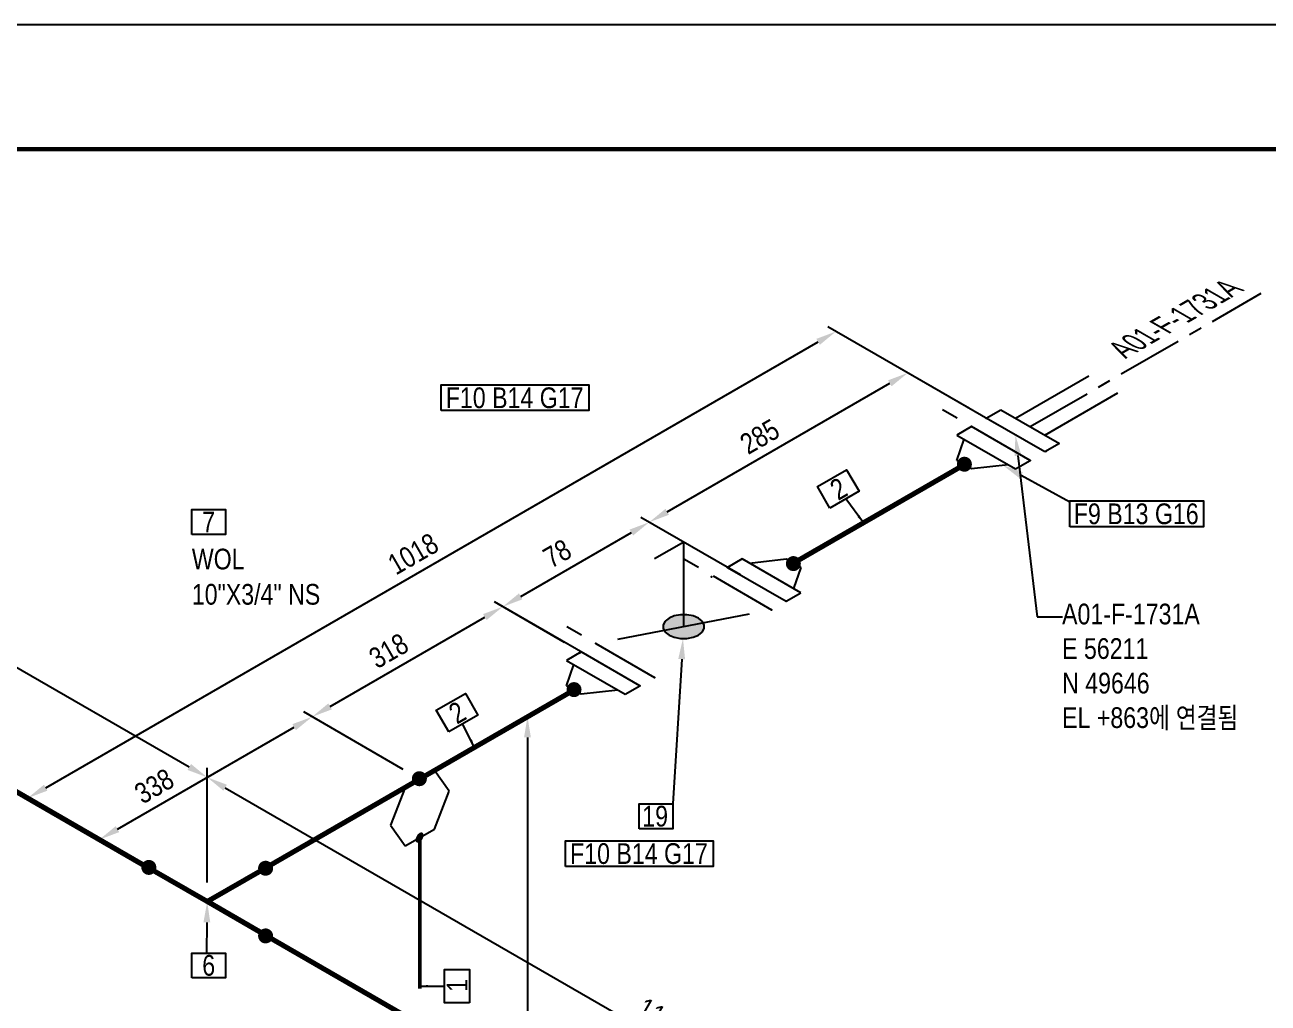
# Model space of a CAD drawing. Header units: millimetres. Extents: x 0 to 594, y 0 to 420.
# Drawn here: x 245.9 to 395.9, y 302 to 420 of the extents above; entities that cross this region are included whole.
import ezdxf
from ezdxf import colors
from ezdxf.entities.mleader import LeaderData, LeaderLine
from ezdxf.enums import TextEntityAlignment as Align
from ezdxf.math import Vec2, Vec3

# ---------------------------------------------------------------- set-up
doc = ezdxf.new("R2010")
doc.units = ezdxf.units.MM
doc.header["$LTSCALE"] = 0.25
doc.linetypes.add('CENTER', pattern=[50.8, 31.75, -6.35, 6.35, -6.35])
doc.linetypes.add('DASHED2', pattern=[9.525, 6.35, -3.175])
for name, color, linetype in [('기기', 6, 'Continuous'), ('기호', 4, 'Continuous'), ('밸브', 4, 'Continuous'), ('연속', 7, 'DASHED2'), ('열 추적 선', 7, 'CENTER'), ('용접', 1, 'Continuous'), ('주석', 7, 'Continuous'), ('치수', 1, 'Continuous')]:
    doc.layers.add(name, color=color, linetype=linetype)
doc.layers.add('파이프', color=3, linetype='Continuous', lineweight=70)
doc.layers.add('파이프 작은 보어', color=30, linetype='Continuous', lineweight=50)
doc.styles.add('AdskIsoAnnotation', font='arial.ttf', dxfattribs={"width": 0.8, "height": 1})
doc.styles.add('AdskIsoMetric', font='arial.ttf', dxfattribs={"width": 0.8, "height": 2.5})
doc.styles.add('AdskIsoMetric-30', font='arial.ttf', dxfattribs={"width": 0.8, "height": 2.5})
doc.styles.get("Standard").update_dxf_attribs({"font": 'arial.ttf'})
doc.dimstyles.new('AdskIsoMetric', dxfattribs={"dimtxt": 2.5, "dimasz": 2.5, "dimexe": 1, "dimexo": 2, "dimgap": 0.8, "dimtad": 1, "dimdec": 0, "dimrnd": 1, "dimzin": 0, "dimdsep": 46, "dimtxsty": 'AdskIsoMetric', "dimcen": 0, "dimclrt": 7, "dimadec": 0, "dimazin": 0, "dimtfac": 1, "dimtdec": 0, "dimtmove": 1, "dimatfit": 3, "dimfxl": 0, "dimfrac": 2, "dimtolj": 1, "dimtzin": 0, "dimarcsym": 0})

# ---------------------------------------------------------------- blocks, each defined once
blk = doc.blocks.new('끝 장비-2-IsoRight')
at = {"color": 0, "linetype": 'ByBlock', "lineweight": -2, "extrusion": (-0.707107, -0.408248, 0.57735)}
for p, q in [((-0.0884, 0.1531), (-0.5303, 0.4082)), ((-0.0884, -0.1531), (-0.0884, 0.2552)), ((-0.0884, 0.2552), (0, 0.2041)), ((-0.0884, -0.051), (-0.5303, 0.2041)), ((0, 0.2041), (0, -0.2041)), ((0, -0.2041), (-0.0884, -0.1531))]:
    blk.add_line(p, q, dxfattribs=at)
blk = doc.blocks.new('플랜지WN-2-IsoRight')
at = {"color": 0, "linetype": 'ByBlock', "lineweight": -2, "extrusion": (-0.707107, -0.408248, 0.57735)}
for p, q in [((0.1105, 0.1403), (0.0221, 0.1914)), ((0.0221, 0.1914), (0.0221, -0.2169)), ((-0.1105, 0.1148), (0.0221, 0.1403)), ((-0.1105, 0.0128), (-0.1105, 0.1148)), ((0.1105, -0.2679), (0.1105, 0.1403)), ((0.0221, -0.1659), (-0.1105, 0.0128)), ((0.0221, -0.2169), (0.1105, -0.2679))]:
    blk.add_line(p, q, dxfattribs=at)
blk = doc.blocks.new('개스킷-2-IsoRight')
at = {"color": 0, "linetype": 'ByBlock', "lineweight": -2, "extrusion": (-1, 0, 0)}
for p in [(-0.0529, 0.2347), (0.0442, 0.1786), (-0.0442, -0.1786), (0.0442, -0.2296)]:
    blk.add_point(p, dxfattribs=at)
blk = doc.blocks.new('버터플라이 밸브-2-IsoRight')
blk.add_hatch(color=256).paths.add_polyline_path([(-0.0884, 0.051), (-0.0883, 0.0503), (-0.0882, 0.0496), (-0.0881, 0.0489), (-0.088, 0.0483), (-0.0879, 0.0476), (-0.0879, 0.0469), (-0.0878, 0.0462), (-0.0877, 0.0455), (-0.0876, 0.0448), (-0.0875, 0.0441), (-0.0874, 0.0434), (-0.0873, 0.0427), (-0.0872, 0.042), (-0.0872, 0.0413), (-0.0871, 0.0406), (-0.087, 0.0399), (-0.0869, 0.0392), (-0.0868, 0.0385), (-0.0867, 0.0378), (-0.0866, 0.0371), (-0.0865, 0.0364), (-0.0864, 0.0357), (-0.0864, 0.0351), (-0.0863, 0.0344), (-0.0862, 0.0337), (-0.0861, 0.033), (-0.086, 0.0323), (-0.0859, 0.0316), (-0.0858, 0.0309), (-0.0857, 0.0302), (-0.0857, 0.0295), (-0.0856, 0.0288), (-0.0855, 0.0281), (-0.0854, 0.0274), (-0.0853, 0.0267), (-0.0852, 0.026), (-0.0851, 0.0253), (-0.085, 0.0246), (-0.0849, 0.0239), (-0.0849, 0.0232), (-0.0848, 0.0226), (-0.0847, 0.0219), (-0.0846, 0.0212), (-0.0845, 0.0205), (-0.0844, 0.0198), (-0.0843, 0.0191), (-0.0842, 0.0184), (-0.0842, 0.0177), (-0.0841, 0.017), (-0.0841, 0.017), (-0.0838, 0.0163), (-0.0835, 0.0155), (-0.0833, 0.0148), (-0.083, 0.0141), (-0.0828, 0.0134), (-0.0825, 0.0126), (-0.0823, 0.0119), (-0.082, 0.0112), (-0.0818, 0.0104), (-0.0815, 0.0097), (-0.0812, 0.009), (-0.081, 0.0083), (-0.0807, 0.0075), (-0.0805, 0.0068), (-0.0802, 0.0061), (-0.08, 0.0053), (-0.0797, 0.0046), (-0.0795, 0.0039), (-0.0792, 0.0032), (-0.0789, 0.0024), (-0.0787, 0.0017), (-0.0784, 0.001), (-0.0782, 0.0002), (-0.0779, -0.0005), (-0.0777, -0.0012), (-0.0774, -0.0019), (-0.0771, -0.0027), (-0.0769, -0.0034), (-0.0766, -0.0041), (-0.0764, -0.0049), (-0.0761, -0.0056), (-0.0759, -0.0063), (-0.0756, -0.007), (-0.0754, -0.0078), (-0.0751, -0.0085), (-0.0748, -0.0092), (-0.0746, -0.01), (-0.0743, -0.0107), (-0.0741, -0.0114), (-0.0738, -0.0121), (-0.0736, -0.0129), (-0.0733, -0.0136), (-0.073, -0.0143), (-0.0728, -0.0151), (-0.0725, -0.0158), (-0.0723, -0.0165), (-0.072, -0.0172), (-0.0718, -0.018), (-0.0715, -0.0187), (-0.0715, -0.0187), (-0.0711, -0.0194), (-0.0707, -0.0201), (-0.0703, -0.0208), (-0.0699, -0.0215), (-0.0695, -0.0222), (-0.0691, -0.0229), (-0.0687, -0.0235), (-0.0683, -0.0242), (-0.0679, -0.0249), (-0.0675, -0.0256), (-0.0671, -0.0263), (-0.0667, -0.027), (-0.0663, -0.0277), (-0.0659, -0.0284), (-0.0655, -0.0291), (-0.0651, -0.0298), (-0.0647, -0.0305), (-0.0643, -0.0311), (-0.0639, -0.0318), (-0.0635, -0.0325), (-0.0631, -0.0332), (-0.0627, -0.0339), (-0.0623, -0.0346), (-0.0619, -0.0353), (-0.0615, -0.036), (-0.0611, -0.0367), (-0.0607, -0.0374), (-0.0603, -0.0381), (-0.0599, -0.0388), (-0.0595, -0.0394), (-0.0591, -0.0401), (-0.0587, -0.0408), (-0.0583, -0.0415), (-0.0579, -0.0422), (-0.0575, -0.0429), (-0.0571, -0.0436), (-0.0567, -0.0443), (-0.0563, -0.045), (-0.0559, -0.0457), (-0.0555, -0.0464), (-0.0551, -0.047), (-0.0547, -0.0477), (-0.0543, -0.0484), (-0.0539, -0.0491), (-0.0535, -0.0498), (-0.0532, -0.0505), (-0.0528, -0.0512), (-0.0524, -0.0519), (-0.052, -0.0526), (-0.052, -0.0526), (-0.0515, -0.0532), (-0.0509, -0.0537), (-0.0504, -0.0543), (-0.0499, -0.0549), (-0.0494, -0.0555), (-0.0489, -0.0561), (-0.0484, -0.0567), (-0.0479, -0.0573), (-0.0474, -0.0579), (-0.0469, -0.0584), (-0.0464, -0.059), (-0.0459, -0.0596), (-0.0454, -0.0602), (-0.0449, -0.0608), (-0.0444, -0.0614), (-0.0439, -0.062), (-0.0434, -0.0625), (-0.0429, -0.0631), (-0.0424, -0.0637), (-0.0419, -0.0643), (-0.0414, -0.0649), (-0.0409, -0.0655), (-0.0404, -0.0661), (-0.0399, -0.0666), (-0.0394, -0.0672), (-0.0389, -0.0678), (-0.0384, -0.0684), (-0.0379, -0.069), (-0.0374, -0.0696), (-0.0369, -0.0702), (-0.0364, -0.0707), (-0.0359, -0.0713), (-0.0354, -0.0719), (-0.0349, -0.0725), (-0.0344, -0.0731), (-0.0339, -0.0737), (-0.0333, -0.0743), (-0.0328, -0.0748), (-0.0323, -0.0754), (-0.0318, -0.076), (-0.0313, -0.0766), (-0.0308, -0.0772), (-0.0303, -0.0778), (-0.0298, -0.0784), (-0.0293, -0.079), (-0.0288, -0.0795), (-0.0283, -0.0801), (-0.0278, -0.0807), (-0.0273, -0.0813), (-0.0273, -0.0813), (-0.0268, -0.0817), (-0.0262, -0.0821), (-0.0256, -0.0826), (-0.0251, -0.083), (-0.0245, -0.0834), (-0.024, -0.0838), (-0.0234, -0.0843), (-0.0229, -0.0847), (-0.0223, -0.0851), (-0.0217, -0.0855), (-0.0212, -0.086), (-0.0206, -0.0864), (-0.0201, -0.0868), (-0.0195, -0.0872), (-0.019, -0.0877), (-0.0184, -0.0881), (-0.0178, -0.0885), (-0.0173, -0.0889), (-0.0167, -0.0893), (-0.0162, -0.0898), (-0.0156, -0.0902), (-0.0151, -0.0906), (-0.0145, -0.091), (-0.0139, -0.0915), (-0.0134, -0.0919), (-0.0128, -0.0923), (-0.0123, -0.0927), (-0.0117, -0.0932), (-0.0111, -0.0936), (-0.0106, -0.094), (-0.01, -0.0944), (-0.0095, -0.0949), (-0.0089, -0.0953), (-0.0084, -0.0957), (-0.0078, -0.0961), (-0.0072, -0.0966), (-0.0067, -0.097), (-0.0061, -0.0974), (-0.0056, -0.0978), (-0.005, -0.0982), (-0.0045, -0.0987), (-0.0039, -0.0991), (-0.0033, -0.0995), (-0.0028, -0.0999), (-0.0022, -0.1004), (-0.0017, -0.1008), (-0.0011, -0.1012), (-0.0006, -0.1016), (0, -0.1021), (0, -0.1021), (0.0006, -0.1023), (0.0011, -0.1025), (0.0017, -0.1027), (0.0022, -0.1029), (0.0028, -0.1032), (0.0033, -0.1034), (0.0039, -0.1036), (0.0045, -0.1038), (0.005, -0.104), (0.0056, -0.1043), (0.0061, -0.1045), (0.0067, -0.1047), (0.0072, -0.1049), (0.0078, -0.1051), (0.0084, -0.1054), (0.0089, -0.1056), (0.0095, -0.1058), (0.01, -0.106), (0.0106, -0.1062), (0.0111, -0.1065), (0.0117, -0.1067), (0.0123, -0.1069), (0.0128, -0.1071), (0.0134, -0.1073), (0.0139, -0.1076), (0.0145, -0.1078), (0.0151, -0.108), (0.0156, -0.1082), (0.0162, -0.1084), (0.0167, -0.1087), (0.0173, -0.1089), (0.0178, -0.1091), (0.0184, -0.1093), (0.019, -0.1095), (0.0195, -0.1098), (0.0201, -0.11), (0.0206, -0.1102), (0.0212, -0.1104), (0.0217, -0.1106), (0.0223, -0.1109), (0.0229, -0.1111), (0.0234, -0.1113), (0.024, -0.1115), (0.0245, -0.1117), (0.0251, -0.112), (0.0256, -0.1122), (0.0262, -0.1124), (0.0268, -0.1126), (0.0273, -0.1128), (0.0273, -0.1128), (0.0278, -0.1128), (0.0283, -0.1128), (0.0288, -0.1128), (0.0293, -0.1128), (0.0298, -0.1128), (0.0303, -0.1128), (0.0308, -0.1128), (0.0313, -0.1128), (0.0318, -0.1128), (0.0323, -0.1128), (0.0328, -0.1128), (0.0333, -0.1128), (0.0339, -0.1128), (0.0344, -0.1128), (0.0349, -0.1128), (0.0354, -0.1127), (0.0359, -0.1127), (0.0364, -0.1127), (0.0369, -0.1127), (0.0374, -0.1127), (0.0379, -0.1127), (0.0384, -0.1127), (0.0389, -0.1127), (0.0394, -0.1127), (0.0399, -0.1127), (0.0404, -0.1127), (0.0409, -0.1127), (0.0414, -0.1127), (0.0419, -0.1127), (0.0424, -0.1127), (0.0429, -0.1127), (0.0434, -0.1127), (0.0439, -0.1127), (0.0444, -0.1126), (0.0449, -0.1126), (0.0454, -0.1126), (0.0459, -0.1126), (0.0464, -0.1126), (0.0469, -0.1126), (0.0474, -0.1126), (0.0479, -0.1126), (0.0484, -0.1126), (0.0489, -0.1126), (0.0494, -0.1126), (0.0499, -0.1126), (0.0504, -0.1126), (0.0509, -0.1126), (0.0515, -0.1126), (0.052, -0.1126), (0.052, -0.1126), (0.0524, -0.1123), (0.0528, -0.1121), (0.0532, -0.1119), (0.0535, -0.1116), (0.0539, -0.1114), (0.0543, -0.1112), (0.0547, -0.111), (0.0551, -0.1107), (0.0555, -0.1105), (0.0559, -0.1103), (0.0563, -0.11), (0.0567, -0.1098), (0.0571, -0.1096), (0.0575, -0.1093), (0.0579, -0.1091), (0.0583, -0.1089), (0.0587, -0.1086), (0.0591, -0.1084), (0.0595, -0.1082), (0.0599, -0.108), (0.0603, -0.1077), (0.0607, -0.1075), (0.0611, -0.1073), (0.0615, -0.107), (0.0619, -0.1068), (0.0623, -0.1066), (0.0627, -0.1063), (0.0631, -0.1061), (0.0635, -0.1059), (0.0639, -0.1057), (0.0643, -0.1054), (0.0647, -0.1052), (0.0651, -0.105), (0.0655, -0.1047), (0.0659, -0.1045), (0.0663, -0.1043), (0.0667, -0.104), (0.0671, -0.1038), (0.0675, -0.1036), (0.0679, -0.1033), (0.0683, -0.1031), (0.0687, -0.1029), (0.0691, -0.1027), (0.0695, -0.1024), (0.0699, -0.1022), (0.0703, -0.102), (0.0707, -0.1017), (0.0711, -0.1015), (0.0715, -0.1013), (0.0715, -0.1013), (0.0718, -0.1008), (0.072, -0.1004), (0.0723, -0.1), (0.0725, -0.0995), (0.0728, -0.0991), (0.073, -0.0987), (0.0733, -0.0982), (0.0736, -0.0978), (0.0738, -0.0974), (0.0741, -0.0969), (0.0743, -0.0965), (0.0746, -0.0961), (0.0748, -0.0957), (0.0751, -0.0952), (0.0754, -0.0948), (0.0756, -0.0944), (0.0759, -0.0939), (0.0761, -0.0935), (0.0764, -0.0931), (0.0766, -0.0926), (0.0769, -0.0922), (0.0771, -0.0918), (0.0774, -0.0913), (0.0777, -0.0909), (0.0779, -0.0905), (0.0782, -0.09), (0.0784, -0.0896), (0.0787, -0.0892), (0.0789, -0.0887), (0.0792, -0.0883), (0.0795, -0.0879), (0.0797, -0.0874), (0.08, -0.087), (0.0802, -0.0866), (0.0805, -0.0861), (0.0807, -0.0857), (0.081, -0.0853), (0.0812, -0.0848), (0.0815, -0.0844), (0.0818, -0.084), (0.082, -0.0835), (0.0823, -0.0831), (0.0825, -0.0827), (0.0828, -0.0822), (0.083, -0.0818), (0.0833, -0.0814), (0.0835, -0.0809), (0.0838, -0.0805), (0.0841, -0.0801), (0.0841, -0.0801), (0.0842, -0.0795), (0.0842, -0.0789), (0.0843, -0.0783), (0.0844, -0.0777), (0.0845, -0.0771), (0.0846, -0.0765), (0.0847, -0.0759), (0.0848, -0.0753), (0.0849, -0.0747), (0.0849, -0.0741), (0.085, -0.0736), (0.0851, -0.073), (0.0852, -0.0724), (0.0853, -0.0718), (0.0854, -0.0712), (0.0855, -0.0706), (0.0856, -0.07), (0.0857, -0.0694), (0.0857, -0.0688), (0.0858, -0.0682), (0.0859, -0.0676), (0.086, -0.067), (0.0861, -0.0664), (0.0862, -0.0658), (0.0863, -0.0653), (0.0864, -0.0647), (0.0864, -0.0641), (0.0865, -0.0635), (0.0866, -0.0629), (0.0867, -0.0623), (0.0868, -0.0617), (0.0869, -0.0611), (0.087, -0.0605), (0.0871, -0.0599), (0.0872, -0.0593), (0.0872, -0.0587), (0.0873, -0.0581), (0.0874, -0.0576), (0.0875, -0.057), (0.0876, -0.0564), (0.0877, -0.0558), (0.0878, -0.0552), (0.0879, -0.0546), (0.0879, -0.054), (0.088, -0.0534), (0.0881, -0.0528), (0.0882, -0.0522), (0.0883, -0.0516), (0.0884, -0.051), (0.0884, -0.051), (0.0883, -0.0503), (0.0882, -0.0496), (0.0881, -0.0489), (0.088, -0.0483), (0.0879, -0.0476), (0.0879, -0.0469), (0.0878, -0.0462), (0.0877, -0.0455), (0.0876, -0.0448), (0.0875, -0.0441), (0.0874, -0.0434), (0.0873, -0.0427), (0.0872, -0.042), (0.0872, -0.0413), (0.0871, -0.0406), (0.087, -0.0399), (0.0869, -0.0392), (0.0868, -0.0385), (0.0867, -0.0378), (0.0866, -0.0371), (0.0865, -0.0364), (0.0864, -0.0357), (0.0864, -0.0351), (0.0863, -0.0344), (0.0862, -0.0337), (0.0861, -0.033), (0.086, -0.0323), (0.0859, -0.0316), (0.0858, -0.0309), (0.0857, -0.0302), (0.0857, -0.0295), (0.0856, -0.0288), (0.0855, -0.0281), (0.0854, -0.0274), (0.0853, -0.0267), (0.0852, -0.026), (0.0851, -0.0253), (0.085, -0.0246), (0.0849, -0.0239), (0.0849, -0.0232), (0.0848, -0.0226), (0.0847, -0.0219), (0.0846, -0.0212), (0.0845, -0.0205), (0.0844, -0.0198), (0.0843, -0.0191), (0.0842, -0.0184), (0.0842, -0.0177), (0.0841, -0.017), (0.0841, -0.017), (0.0838, -0.0163), (0.0835, -0.0155), (0.0833, -0.0148), (0.083, -0.0141), (0.0828, -0.0134), (0.0825, -0.0126), (0.0823, -0.0119), (0.082, -0.0112), (0.0818, -0.0104), (0.0815, -0.0097), (0.0812, -0.009), (0.081, -0.0083), (0.0807, -0.0075), (0.0805, -0.0068), (0.0802, -0.0061), (0.08, -0.0053), (0.0797, -0.0046), (0.0795, -0.0039), (0.0792, -0.0032), (0.0789, -0.0024), (0.0787, -0.0017), (0.0784, -0.001), (0.0782, -0.0002), (0.0779, 0.0005), (0.0777, 0.0012), (0.0774, 0.0019), (0.0771, 0.0027), (0.0769, 0.0034), (0.0766, 0.0041), (0.0764, 0.0049), (0.0761, 0.0056), (0.0759, 0.0063), (0.0756, 0.007), (0.0754, 0.0078), (0.0751, 0.0085), (0.0748, 0.0092), (0.0746, 0.01), (0.0743, 0.0107), (0.0741, 0.0114), (0.0738, 0.0121), (0.0736, 0.0129), (0.0733, 0.0136), (0.073, 0.0143), (0.0728, 0.0151), (0.0725, 0.0158), (0.0723, 0.0165), (0.072, 0.0172), (0.0718, 0.018), (0.0715, 0.0187), (0.0715, 0.0187), (0.0711, 0.0194), (0.0707, 0.0201), (0.0703, 0.0208), (0.0699, 0.0215), (0.0695, 0.0222), (0.0691, 0.0229), (0.0687, 0.0235), (0.0683, 0.0242), (0.0679, 0.0249), (0.0675, 0.0256), (0.0671, 0.0263), (0.0667, 0.027), (0.0663, 0.0277), (0.0659, 0.0284), (0.0655, 0.0291), (0.0651, 0.0298), (0.0647, 0.0305), (0.0643, 0.0311), (0.0639, 0.0318), (0.0635, 0.0325), (0.0631, 0.0332), (0.0627, 0.0339), (0.0623, 0.0346), (0.0619, 0.0353), (0.0615, 0.036), (0.0611, 0.0367), (0.0607, 0.0374), (0.0603, 0.0381), (0.0599, 0.0388), (0.0595, 0.0394), (0.0591, 0.0401), (0.0587, 0.0408), (0.0583, 0.0415), (0.0579, 0.0422), (0.0575, 0.0429), (0.0571, 0.0436), (0.0567, 0.0443), (0.0563, 0.045), (0.0559, 0.0457), (0.0555, 0.0464), (0.0551, 0.047), (0.0547, 0.0477), (0.0543, 0.0484), (0.0539, 0.0491), (0.0535, 0.0498), (0.0532, 0.0505), (0.0528, 0.0512), (0.0524, 0.0519), (0.052, 0.0526), (0.052, 0.0526), (0.0515, 0.0532), (0.0509, 0.0537), (0.0504, 0.0543), (0.0499, 0.0549), (0.0494, 0.0555), (0.0489, 0.0561), (0.0484, 0.0567), (0.0479, 0.0573), (0.0474, 0.0579), (0.0469, 0.0584), (0.0464, 0.059), (0.0459, 0.0596), (0.0454, 0.0602), (0.0449, 0.0608), (0.0444, 0.0614), (0.0439, 0.062), (0.0434, 0.0625), (0.0429, 0.0631), (0.0424, 0.0637), (0.0419, 0.0643), (0.0414, 0.0649), (0.0409, 0.0655), (0.0404, 0.0661), (0.0399, 0.0666), (0.0394, 0.0672), (0.0389, 0.0678), (0.0384, 0.0684), (0.0379, 0.069), (0.0374, 0.0696), (0.0369, 0.0702), (0.0364, 0.0707), (0.0359, 0.0713), (0.0354, 0.0719), (0.0349, 0.0725), (0.0344, 0.0731), (0.0339, 0.0737), (0.0333, 0.0743), (0.0328, 0.0748), (0.0323, 0.0754), (0.0318, 0.076), (0.0313, 0.0766), (0.0308, 0.0772), (0.0303, 0.0778), (0.0298, 0.0784), (0.0293, 0.079), (0.0288, 0.0795), (0.0283, 0.0801), (0.0278, 0.0807), (0.0273, 0.0813), (0.0273, 0.0813), (0.0268, 0.0817), (0.0262, 0.0821), (0.0256, 0.0826), (0.0251, 0.083), (0.0245, 0.0834), (0.024, 0.0838), (0.0234, 0.0843), (0.0229, 0.0847), (0.0223, 0.0851), (0.0217, 0.0855), (0.0212, 0.086), (0.0206, 0.0864), (0.0201, 0.0868), (0.0195, 0.0872), (0.019, 0.0877), (0.0184, 0.0881), (0.0178, 0.0885), (0.0173, 0.0889), (0.0167, 0.0893), (0.0162, 0.0898), (0.0156, 0.0902), (0.0151, 0.0906), (0.0145, 0.091), (0.0139, 0.0915), (0.0134, 0.0919), (0.0128, 0.0923), (0.0123, 0.0927), (0.0117, 0.0932), (0.0111, 0.0936), (0.0106, 0.094), (0.01, 0.0944), (0.0095, 0.0949), (0.0089, 0.0953), (0.0084, 0.0957), (0.0078, 0.0961), (0.0072, 0.0966), (0.0067, 0.097), (0.0061, 0.0974), (0.0056, 0.0978), (0.005, 0.0982), (0.0045, 0.0987), (0.0039, 0.0991), (0.0033, 0.0995), (0.0028, 0.0999), (0.0022, 0.1004), (0.0017, 0.1008), (0.0011, 0.1012), (0.0006, 0.1016), (0, 0.1021), (0, 0.1021), (-0.0006, 0.1023), (-0.0011, 0.1025), (-0.0017, 0.1027), (-0.0022, 0.1029), (-0.0028, 0.1032), (-0.0033, 0.1034), (-0.0039, 0.1036), (-0.0045, 0.1038), (-0.005, 0.104), (-0.0056, 0.1043), (-0.0061, 0.1045), (-0.0067, 0.1047), (-0.0072, 0.1049), (-0.0078, 0.1051), (-0.0084, 0.1054), (-0.0089, 0.1056), (-0.0095, 0.1058), (-0.01, 0.106), (-0.0106, 0.1062), (-0.0111, 0.1065), (-0.0117, 0.1067), (-0.0123, 0.1069), (-0.0128, 0.1071), (-0.0134, 0.1073), (-0.0139, 0.1076), (-0.0145, 0.1078), (-0.0151, 0.108), (-0.0156, 0.1082), (-0.0162, 0.1084), (-0.0167, 0.1087), (-0.0173, 0.1089), (-0.0178, 0.1091), (-0.0184, 0.1093), (-0.019, 0.1095), (-0.0195, 0.1098), (-0.0201, 0.11), (-0.0206, 0.1102), (-0.0212, 0.1104), (-0.0217, 0.1106), (-0.0223, 0.1109), (-0.0229, 0.1111), (-0.0234, 0.1113), (-0.024, 0.1115), (-0.0245, 0.1117), (-0.0251, 0.112), (-0.0256, 0.1122), (-0.0262, 0.1124), (-0.0268, 0.1126), (-0.0273, 0.1128), (-0.0273, 0.1128), (-0.0278, 0.1128), (-0.0283, 0.1128), (-0.0288, 0.1128), (-0.0293, 0.1128), (-0.0298, 0.1128), (-0.0303, 0.1128), (-0.0308, 0.1128), (-0.0313, 0.1128), (-0.0318, 0.1128), (-0.0323, 0.1128), (-0.0328, 0.1128), (-0.0333, 0.1128), (-0.0339, 0.1128), (-0.0344, 0.1128), (-0.0349, 0.1128), (-0.0354, 0.1127), (-0.0359, 0.1127), (-0.0364, 0.1127), (-0.0369, 0.1127), (-0.0374, 0.1127), (-0.0379, 0.1127), (-0.0384, 0.1127), (-0.0389, 0.1127), (-0.0394, 0.1127), (-0.0399, 0.1127), (-0.0404, 0.1127), (-0.0409, 0.1127), (-0.0414, 0.1127), (-0.0419, 0.1127), (-0.0424, 0.1127), (-0.0429, 0.1127), (-0.0434, 0.1127), (-0.0439, 0.1127), (-0.0444, 0.1126), (-0.0449, 0.1126), (-0.0454, 0.1126), (-0.0459, 0.1126), (-0.0464, 0.1126), (-0.0469, 0.1126), (-0.0474, 0.1126), (-0.0479, 0.1126), (-0.0484, 0.1126), (-0.0489, 0.1126), (-0.0494, 0.1126), (-0.0499, 0.1126), (-0.0504, 0.1126), (-0.0509, 0.1126), (-0.0515, 0.1126), (-0.052, 0.1126), (-0.052, 0.1126), (-0.0524, 0.1123), (-0.0528, 0.1121), (-0.0532, 0.1119), (-0.0535, 0.1116), (-0.0539, 0.1114), (-0.0543, 0.1112), (-0.0547, 0.111), (-0.0551, 0.1107), (-0.0555, 0.1105), (-0.0559, 0.1103), (-0.0563, 0.11), (-0.0567, 0.1098), (-0.0571, 0.1096), (-0.0575, 0.1093), (-0.0579, 0.1091), (-0.0583, 0.1089), (-0.0587, 0.1086), (-0.0591, 0.1084), (-0.0595, 0.1082), (-0.0599, 0.108), (-0.0603, 0.1077), (-0.0607, 0.1075), (-0.0611, 0.1073), (-0.0615, 0.107), (-0.0619, 0.1068), (-0.0623, 0.1066), (-0.0627, 0.1063), (-0.0631, 0.1061), (-0.0635, 0.1059), (-0.0639, 0.1057), (-0.0643, 0.1054), (-0.0647, 0.1052), (-0.0651, 0.105), (-0.0655, 0.1047), (-0.0659, 0.1045), (-0.0663, 0.1043), (-0.0667, 0.104), (-0.0671, 0.1038), (-0.0675, 0.1036), (-0.0679, 0.1033), (-0.0683, 0.1031), (-0.0687, 0.1029), (-0.0691, 0.1027), (-0.0695, 0.1024), (-0.0699, 0.1022), (-0.0703, 0.102), (-0.0707, 0.1017), (-0.0711, 0.1015), (-0.0715, 0.1013), (-0.0715, 0.1013), (-0.0718, 0.1008), (-0.072, 0.1004), (-0.0723, 0.1), (-0.0725, 0.0995), (-0.0728, 0.0991), (-0.073, 0.0987), (-0.0733, 0.0982), (-0.0736, 0.0978), (-0.0738, 0.0974), (-0.0741, 0.0969), (-0.0743, 0.0965), (-0.0746, 0.0961), (-0.0748, 0.0957), (-0.0751, 0.0952), (-0.0754, 0.0948), (-0.0756, 0.0944), (-0.0759, 0.0939), (-0.0761, 0.0935), (-0.0764, 0.0931), (-0.0766, 0.0926), (-0.0769, 0.0922), (-0.0771, 0.0918), (-0.0774, 0.0913), (-0.0777, 0.0909), (-0.0779, 0.0905), (-0.0782, 0.09), (-0.0784, 0.0896), (-0.0787, 0.0892), (-0.0789, 0.0887), (-0.0792, 0.0883), (-0.0795, 0.0879), (-0.0797, 0.0874), (-0.08, 0.087), (-0.0802, 0.0866), (-0.0805, 0.0861), (-0.0807, 0.0857), (-0.081, 0.0853), (-0.0812, 0.0848), (-0.0815, 0.0844), (-0.0818, 0.084), (-0.082, 0.0835), (-0.0823, 0.0831), (-0.0825, 0.0827), (-0.0828, 0.0822), (-0.083, 0.0818), (-0.0833, 0.0814), (-0.0835, 0.0809), (-0.0838, 0.0805), (-0.0841, 0.0801), (-0.0841, 0.0801), (-0.0842, 0.0795), (-0.0842, 0.0789), (-0.0843, 0.0783), (-0.0844, 0.0777), (-0.0845, 0.0771), (-0.0846, 0.0765), (-0.0847, 0.0759), (-0.0848, 0.0753), (-0.0849, 0.0747), (-0.0849, 0.0741), (-0.085, 0.0736), (-0.0851, 0.073), (-0.0852, 0.0724), (-0.0853, 0.0718), (-0.0854, 0.0712), (-0.0855, 0.0706), (-0.0856, 0.07), (-0.0857, 0.0694), (-0.0857, 0.0688), (-0.0858, 0.0682), (-0.0859, 0.0676), (-0.086, 0.067), (-0.0861, 0.0664), (-0.0862, 0.0658), (-0.0863, 0.0653), (-0.0864, 0.0647), (-0.0864, 0.0641), (-0.0865, 0.0635), (-0.0866, 0.0629), (-0.0867, 0.0623), (-0.0868, 0.0617), (-0.0869, 0.0611), (-0.087, 0.0605), (-0.0871, 0.0599), (-0.0872, 0.0593), (-0.0872, 0.0587), (-0.0873, 0.0581), (-0.0874, 0.0576), (-0.0875, 0.057), (-0.0876, 0.0564), (-0.0877, 0.0558), (-0.0878, 0.0552), (-0.0879, 0.0546), (-0.0879, 0.054), (-0.088, 0.0534), (-0.0881, 0.0528), (-0.0882, 0.0522), (-0.0883, 0.0516)], flags=0)
at = {"color": 0, "linetype": 'ByBlock', "lineweight": -2, "extrusion": (-0.707107, -0.408248, 0.57735)}
for p, q in [((-0.3536, 0), (-0.3536, 0.4082)), ((0.2652, -0.3062), (-0.2652, 0.3062)), ((-0.0841, 0.0801), (-0.0884, 0.051)), ((-0.0715, 0.1013), (-0.0841, 0.0801)), ((-0.052, 0.1126), (-0.0715, 0.1013)), ((-0.0273, 0.1128), (-0.052, 0.1126)), ((0, 0.1021), (-0.0273, 0.1128)), ((0.0273, 0.0813), (0, 0.1021)), ((0.052, 0.0526), (0.0273, 0.0813)), ((-0.0884, 0.051), (-0.0841, 0.017)), ((-0.0841, 0.017), (-0.0715, -0.0187)), ((0.0715, 0.0187), (0.052, 0.0526)), ((0.0841, -0.017), (0.0715, 0.0187)), ((-0.0715, -0.0187), (-0.052, -0.0526)), ((-0.052, -0.0526), (-0.0273, -0.0813)), ((0.0884, -0.051), (0.0841, -0.017)), ((0.0841, -0.0801), (0.0884, -0.051)), ((0.3536, -0.4082), (0.3536, 0)), ((-0.0273, -0.0813), (0, -0.1021)), ((0, -0.1021), (0.0273, -0.1128)), ((0.0273, -0.1128), (0.052, -0.1126)), ((0.052, -0.1126), (0.0715, -0.1013)), ((0.0715, -0.1013), (0.0841, -0.0801))]:
    blk.add_line(p, q, dxfattribs=at)
blk = doc.blocks.new('Operator_Lever-1-IsoLeft')
at = {"color": 0, "linetype": 'ByBlock', "lineweight": -2, "extrusion": (0, 0.816497, 0.57735)}
for p, q in [((0, 0), (-0.4419, -0.2552)), ((-0.4419, -0.2552), (-0.2652, -0.3572))]:
    blk.add_line(p, q, dxfattribs=at)
blk = doc.blocks.new('*D92')
at = {"layer": 'Defpoints', "color": 0}
for p in [(293.51, 329.01), (306.5, 255.73), (293.51, 248.23)]:
    blk.add_point(p, dxfattribs=at)
at = {"layer": '치수', "color": 0, "lineweight": -2}
for p, q in [((306.5, 334.01), (306.5, 258.23)), ((295.51, 249.38), (307.5, 256.31))]:
    blk.add_line(p, q, dxfattribs=at)
at = {"layer": '치수', "color": 0}
for points in [[(306.08, 334.01), (306.91, 334.01), (306.5, 336.51)], [(306.08, 258.23), (306.91, 258.23), (306.5, 255.73)]]:
    blk.add_solid(points, dxfattribs=at)
at = {"layer": '치수', "color": 7, "insert": (304.23, 297.86), "char_height": 2.5, "attachment_point": 5, "rotation": 90, "style": 'AdskIsoMetric-30'}
blk.add_mtext('\\A1;443', dxfattribs=at)
blk = doc.blocks.new('*D94')
at = {"layer": 'Defpoints', "color": 0}
for p in [(280.52, 336.51), (293.51, 329.01), (267.86, 314.2)]:
    blk.add_point(p, dxfattribs=at)
at = {"layer": '치수', "color": 0, "lineweight": -2}
for p, q in [((291.51, 330.16), (279.52, 337.09)), ((257.03, 322.95), (278.35, 335.26))]:
    blk.add_line(p, q, dxfattribs=at)
at = {"layer": '치수', "color": 0}
for points in [[(278.14, 335.62), (278.56, 334.9), (280.52, 336.51)], [(256.82, 323.31), (257.24, 322.59), (254.86, 321.7)]]:
    blk.add_solid(points, dxfattribs=at)
at = {"layer": '치수', "color": 7, "insert": (261.46, 328.13), "char_height": 2.5, "attachment_point": 5, "rotation": 30, "style": 'AdskIsoMetric-30'}
blk.add_mtext('\\A1;338', dxfattribs=at)
blk = doc.blocks.new('*D95')
at = {"layer": 'Defpoints', "color": 0}
for p in [(303.52, 349.79), (312.97, 344.33), (293.51, 329.01)]:
    blk.add_point(p, dxfattribs=at)
at = {"layer": '치수', "color": 0, "lineweight": -2}
for p, q in [((310.97, 345.48), (302.52, 350.36)), ((282.68, 337.76), (301.35, 348.54)), ((291.51, 330.16), (279.52, 337.09))]:
    blk.add_line(p, q, dxfattribs=at)
at = {"layer": '치수', "color": 0}
for points in [[(301.14, 348.9), (301.56, 348.18), (303.52, 349.79)], [(282.47, 338.12), (282.89, 337.4), (280.52, 336.51)]]:
    blk.add_solid(points, dxfattribs=at)
at = {"layer": '치수', "color": 7, "insert": (289.75, 344.46), "char_height": 2.5, "attachment_point": 5, "rotation": 30, "style": 'AdskIsoMetric-30'}
blk.add_mtext('\\A1;318', dxfattribs=at)
blk = doc.blocks.new('*D96')
at = {"layer": 'Defpoints', "color": 0}
for p in [(321.19, 359.99), (334.18, 352.49), (316.51, 342.29)]:
    blk.add_point(p, dxfattribs=at)
at = {"layer": '치수', "color": 0, "lineweight": -2}
for p, q in [((332.18, 353.65), (320.19, 360.57)), ((305.68, 351.04), (319.03, 358.74)), ((314.51, 343.44), (302.52, 350.36))]:
    blk.add_line(p, q, dxfattribs=at)
at = {"layer": '치수', "color": 0}
for points in [[(318.82, 359.1), (319.24, 358.38), (321.19, 359.99)], [(305.47, 351.4), (305.89, 350.68), (303.52, 349.79)]]:
    blk.add_solid(points, dxfattribs=at)
at = {"layer": '치수', "color": 7, "insert": (310.09, 356.2), "char_height": 2.5, "attachment_point": 5, "rotation": 30, "style": 'AdskIsoMetric-30'}
blk.add_mtext('\\A1;78', dxfattribs=at)
blk = doc.blocks.new('개스킷 해치 표식-2-IsoRight')
at = {"linetype": 'ByBlock', "lineweight": -2, "extrusion": (-0.707107, -0.408248, 0.57735)}
blk.add_line((0, 0), (0, -0.1021), dxfattribs=at)
blk = doc.blocks.new('*D97')
at = {"layer": 'Defpoints', "color": 0}
for p in [(352.38, 378), (365.37, 370.5), (334.18, 352.49)]:
    blk.add_point(p, dxfattribs=at)
at = {"layer": '치수', "color": 0, "lineweight": -2}
for p, q in [((363.37, 371.66), (351.38, 378.58)), ((323.36, 361.24), (350.22, 376.75)), ((332.18, 353.65), (320.19, 360.57))]:
    blk.add_line(p, q, dxfattribs=at)
at = {"layer": '치수', "color": 0}
for points in [[(350.01, 377.11), (350.43, 376.39), (352.38, 378)], [(323.15, 361.6), (323.57, 360.88), (321.19, 359.99)]]:
    blk.add_solid(points, dxfattribs=at)
at = {"layer": '치수', "color": 7, "insert": (334.52, 370.31), "char_height": 2.5, "attachment_point": 5, "rotation": 30, "style": 'AdskIsoMetric-30'}
blk.add_mtext('\\A1;285', dxfattribs=at)
blk = doc.blocks.new('*D98')
at = {"layer": 'Defpoints', "color": 0}
for p in [(343.72, 383), (361.84, 372.54), (267.86, 314.2)]:
    blk.add_point(p, dxfattribs=at)
at = {"layer": '치수', "color": 0, "lineweight": -2}
for p, q in [((359.84, 373.7), (342.72, 383.58)), ((248.37, 327.95), (341.56, 381.75))]:
    blk.add_line(p, q, dxfattribs=at)
at = {"layer": '치수', "color": 0}
for points in [[(341.35, 382.11), (341.77, 381.39), (343.72, 383)], [(248.16, 328.31), (248.58, 327.59), (246.2, 326.7)]]:
    blk.add_solid(points, dxfattribs=at)
at = {"layer": '치수', "color": 7, "insert": (292.7, 356.16), "char_height": 2.5, "attachment_point": 5, "rotation": 30, "style": 'AdskIsoMetric-30'}
blk.add_mtext('\\A1;1018', dxfattribs=at)
blk = doc.blocks.new('*D106')
at = {"layer": 'Defpoints', "color": 0}
for p in [(212.87, 345.94), (267.86, 329.2), (267.86, 314.2)]:
    blk.add_point(p, dxfattribs=at)
at = {"layer": '치수', "color": 0, "lineweight": -2}
for p, q in [((212.87, 348.25), (212.87, 362.1)), ((215.04, 359.69), (265.69, 330.45)), ((267.86, 316.51), (267.86, 330.35))]:
    blk.add_line(p, q, dxfattribs=at)
at = {"layer": '치수', "color": 0}
for points in [[(215.25, 360.05), (214.83, 359.33), (212.87, 360.94)], [(265.9, 330.81), (265.48, 330.09), (267.86, 329.2)]]:
    blk.add_solid(points, dxfattribs=at)
at = {"layer": '치수', "color": 7, "insert": (240.36, 347.69), "char_height": 2.5, "attachment_point": 5, "rotation": 330, "style": 'AdskIsoMetric-30'}
blk.add_mtext('\\A1;1125', dxfattribs=at)
blk = doc.blocks.new('*D107')
at = {"layer": 'Defpoints', "color": 0}
for p in [(267.86, 314.2), (377.72, 265.77), (377.72, 250.77)]:
    blk.add_point(p, dxfattribs=at)
at = {"layer": '치수', "color": 0, "lineweight": -2}
for p, q in [((267.86, 316.51), (267.86, 330.35)), ((270.02, 327.95), (375.56, 267.02)), ((377.72, 253.08), (377.72, 266.92))]:
    blk.add_line(p, q, dxfattribs=at)
at = {"layer": '치수', "color": 0}
for points in [[(270.23, 328.31), (269.81, 327.59), (267.86, 329.2)], [(375.76, 267.38), (375.35, 266.66), (377.72, 265.77)]]:
    blk.add_solid(points, dxfattribs=at)
at = {"layer": '치수', "color": 7, "insert": (322.79, 300.1), "char_height": 2.5, "attachment_point": 5, "rotation": 330, "style": 'AdskIsoMetric-30'}
blk.add_mtext('\\A1;1125', dxfattribs=at)
blk = doc.blocks.new('티-1-Iso2DSkew90')
at = {"color": 0, "linetype": 'ByBlock', "lineweight": -2, "extrusion": (-5.14488e-13, -0.816497, -0.57735)}
for p, q in [((0, 0), (-7.07, 4.08)), ((0, 0), (7.07, 4.08)), ((7.07, -4.08), (0, 0))]:
    blk.add_line(p, q, dxfattribs=at)
blk = doc.blocks.new('Olet1-3-Iso2DSkew90')
at = {"color": 0, "linetype": 'ByBlock', "lineweight": -2, "extrusion": (0.707107, -0.408248, 0.57735)}
for p, q in [((1.77, 1.02), (-1.77, -1.02)), ((3.54, -1.49), (1.77, 1.02)), ((-1.77, -1.02), (-3.54, -5.58)), ((1.77, -6.05), (3.54, -1.49)), ((-3.54, -5.58), (-1.77, -8.09)), ((-1.77, -8.09), (1.77, -6.05))]:
    blk.add_line(p, q, dxfattribs=at)
blk = doc.blocks.new('Buttweld')
at = {"lineweight": -2}
blk.add_hatch(color=0, dxfattribs=at).paths.add_polyline_path([(0.044, -0.0026), (0.0433, 0.0053), (0.0413, 0.0129), (0.0379, 0.02), (0.0334, 0.0265), (0.0278, 0.0321), (0.0214, 0.0366), (0.0142, 0.0399), (0.0066, 0.042), (-0.0013, 0.0427), (-0.0091, 0.042), (-0.0168, 0.0399), (-0.0239, 0.0366), (-0.0304, 0.0321), (-0.036, 0.0265), (-0.0405, 0.02), (-0.0438, 0.0129), (-0.0459, 0.0053), (-0.0466, -0.0026), (-0.0459, -0.0105), (-0.0438, -0.0181), (-0.0405, -0.0252), (-0.036, -0.0317), (-0.0304, -0.0373), (-0.0239, -0.0418), (-0.0168, -0.0452), (-0.0091, -0.0472), (-0.0013, -0.0479), (0.0066, -0.0472), (0.0142, -0.0452), (0.0214, -0.0418), (0.0278, -0.0373), (0.0334, -0.0317), (0.0379, -0.0252), (0.0413, -0.0181), (0.0433, -0.0105)], is_closed=False, flags=0)
blk = doc.blocks.new('Weld-2-IsoRight')
blk.add_hatch(color=256).paths.add_polyline_path([(-0.031, 0.02), (-0.031, 0.013), (-0.029, 0.006), (-0.027, -0.001), (-0.024, -0.008), (-0.02, -0.015), (-0.015, -0.021), (-0.01, -0.027), (-0.005, -0.032), (0.001, -0.035), (0.006, -0.038), (0.012, -0.039), (0.017, -0.04), (0.021, -0.039), (0.025, -0.036), (0.029, -0.033), (0.031, -0.028), (0.032, -0.023), (0.033, -0.017), (0.032, -0.01), (0.031, -0.003), (0.029, 0.004), (0.025, 0.011), (0.021, 0.018), (0.017, 0.024), (0.012, 0.03), (0.006, 0.035), (0.001, 0.039), (-0.005, 0.041), (-0.01, 0.043), (-0.015, 0.043), (-0.02, 0.042), (-0.024, 0.04), (-0.027, 0.036), (-0.029, 0.032), (-0.031, 0.026)], is_closed=False, flags=0)
blk = doc.blocks.new('AnnoRect')
at = {"color": 0, "linetype": 'ByBlock', "lineweight": -2}
blk.add_wipeout([(-0.81, -0.6), (-0.81, 0.6), (0.81, 0.6), (0.81, -0.6)], dxfattribs=at)
blk.add_lwpolyline([(-0.81, -0.6), (-0.81, 0.6), (0.81, 0.6), (0.81, -0.6)], close=True, dxfattribs=at)
at = {"color": 0, "linetype": 'ByBlock', "lineweight": -2, "style": 'AdskIsoAnnotation', "width": 0.8}
blk.add_attdef('XX', text='', height=1, dxfattribs=at).set_placement((0, 0), align=Align.MIDDLE_CENTER)

msp = doc.modelspace()

# ---------------------------------------------------------------- linework, layer by layer
msp.add_lwpolyline([(0, 0), (594, 0), (594, 420), (0, 420)], close=True)
at = {"const_width": 0.5}
msp.add_lwpolyline([(15, 15), (579, 15), (579, 405), (15, 405)], close=True, dxfattribs=at)
at = {"layer": '열 추적 선', "color": 1}
msp.add_line((367.141, 371.521), (395.009, 387.611), dxfattribs=at)
at = {"layer": '파이프'}
for points in [[(359.186, 366.928), (338.603, 355.045)], [(219.944, 341.86), (260.784, 318.281)], [(312.086, 339.735), (274.926, 318.281)], [(370.65, 254.85), (274.926, 310.116)]]:
    msp.add_lwpolyline(points, dxfattribs=at)
at = {"layer": '파이프 작은 보어'}
msp.add_lwpolyline([(293.506, 303.737), (293.506, 321.937)], dxfattribs=at)

# ---------------------------------------------------------------- block references
at = {"layer": '기호'}
msp.add_blockref('Olet1-3-Iso2DSkew90', (293.506, 329.008), dxfattribs=at)
at = {"layer": '밸브', "xscale": 20, "yscale": 20, "zscale": 20}
for name, p, rotation in [('플랜지WN-2-IsoRight', (361.396, 368.204), 60.00000000005775), ('개스킷-2-IsoRight', (364.489, 369.99), 239.9999999998556), ('Operator_Lever-1-IsoLeft', (325.345, 347.39), 240.000000000018), ('버터플라이 밸브-2-IsoRight', (325.345, 347.39), 239.9999999999819), ('플랜지WN-2-IsoRight', (336.393, 353.769), 239.9999999999999), ('개스킷-2-IsoRight', (333.3, 351.983), 60.0000000001444), ('개스킷-2-IsoRight', (317.39, 342.797), 59.99999999999999), ('플랜지WN-2-IsoRight', (314.296, 341.011), 59.99999999994222)]:
    msp.add_blockref(name, p, dxfattribs=dict(at, rotation=rotation))
at = {"layer": '연속', "xscale": 20, "yscale": 20, "zscale": 20, "rotation": 240.0000000000026}
msp.add_blockref('끝 장비-2-IsoRight', (365.373, 370.5), dxfattribs=at)
at = {"layer": '용접'}
for name, p, xscale, yscale, zscale, rotation in [('Buttweld', (359.186, 366.928), 20, 20, 20, 180), ('Buttweld', (312.086, 339.735), 20, 20, 20, 180), ('Buttweld', (293.506, 329.008), 20, 20, 20, 270), ('Weld-2-IsoRight', (293.506, 321.937), 15, 15, 15, 120.0000000000292), ('Buttweld', (260.784, 318.281), 20, 20, 20, 180)]:
    msp.add_blockref(name, p, dxfattribs=dict(at, xscale=xscale, yscale=yscale, zscale=zscale, rotation=rotation))
at = {"layer": '용접', "xscale": 20, "yscale": 20, "zscale": 20}
for p in [(338.603, 355.045), (274.926, 318.281), (274.926, 310.116)]:
    msp.add_blockref('Buttweld', p, dxfattribs=at)
at = {"layer": '치수', "xscale": 20, "yscale": 20, "zscale": 20}
for p, rotation in [((358.338, 372.521), 239.9999999999999), ((358.338, 372.521), 240.0000000000026), ((327.148, 354.514), 240.0000000000144), ((313.006, 346.349), 240.0000000000144)]:
    msp.add_blockref('개스킷 해치 표식-2-IsoRight', p, dxfattribs=dict(at, rotation=rotation))
at = {"layer": '파이프'}
msp.add_blockref('티-1-Iso2DSkew90', (267.855, 314.198), dxfattribs=at)

# ---------------------------------------------------------------- texts
at = {"layer": '기기', "style": 'AdskIsoMetric-30', "oblique": 330, "width": 0.8}
msp.add_text('A01-F-1731A', height=2.5, rotation=30, dxfattribs=at).set_placement((378.688, 379.686))
at = {"layer": '주석', "char_height": 2.5, "attachment_point": 7, "style": 'AdskIsoAnnotation'}
for s, insert in [('{\\Q0;WOL}', (266, 354.254)), ('{\\Q0;10"X3/4" NS}', (266, 350)), ('A01-F-1731A\\PE 56211\\PN 49646\\PEL +863{\\fGulim|b0|i0|c129|p50;에 연결됨}', (371, 334.889))]:
    msp.add_mtext(s, dxfattribs=dict(at, insert=insert))

# ---------------------------------------------------------------- dimensions: what is measured, and where the dimension line sits
at = {"layer": '치수'}
for base, p1, p2, angle, text, override, picture, middle in [((343.723, 383), (267.855, 314.198), (361.838, 372.542), 30, '1018', {"dimtad": 0, "dimlfac": 9.205148, "dimtxsty": 'AdskIsoMetric-30', "dimse1": 1, "dimse2": 0, "dimsd1": 0, "dimsd2": 0, "dimtmove": 1}, '*D98', (292.696, 356.158)), ((352.383, 378), (334.183, 352.493), (365.373, 370.5), 30, '285', {"dimtad": 0, "dimlfac": 7.903171, "dimtxsty": 'AdskIsoMetric-30', "dimse1": 0, "dimse2": 0, "dimsd1": 0, "dimsd2": 0, "dimtmove": 1}, '*D97', (334.521, 370.306)), ((267.855, 329.198), (212.873, 345.942), (267.855, 314.198), 330, '1125', {"dimtad": 0, "dimlfac": 17.720037, "dimtxsty": 'AdskIsoMetric-30', "dimse1": 0, "dimse2": 0, "dimsd1": 0, "dimsd2": 0, "dimtmove": 1}, '*D106', (240.364, 347.687)), ((321.193, 359.993), (316.506, 342.287), (334.183, 352.493), 30, '78', {"dimtad": 0, "dimlfac": 3.807683, "dimtxsty": 'AdskIsoMetric-30', "dimse1": 0, "dimse2": 0, "dimsd1": 0, "dimsd2": 0, "dimtmove": 1}, '*D96', (310.087, 356.199)), ((303.515, 349.787), (293.506, 329.008), (312.97, 344.328), 30, '318', {"dimtad": 0, "dimlfac": 12.950559, "dimtxsty": 'AdskIsoMetric-30', "dimse1": 0, "dimse2": 0, "dimsd1": 0, "dimsd2": 0, "dimtmove": 1}, '*D95', (289.748, 344.456)), ((280.516, 336.508), (267.855, 314.198), (293.506, 329.008), 30, '338', {"dimtad": 0, "dimlfac": 11.407833, "dimtxsty": 'AdskIsoMetric-30', "dimse1": 1, "dimse2": 0, "dimsd1": 0, "dimsd2": 0, "dimtmove": 1}, '*D94', (261.464, 328.126)), ((306.497, 255.728), (293.506, 329.008), (293.506, 248.228), 270, '443', {"dimtad": 0, "dimlfac": 5.487934, "dimtxsty": 'AdskIsoMetric-30', "dimse1": 1, "dimse2": 0, "dimsd1": 0, "dimsd2": 0, "dimtmove": 1}, '*D92', (304.23, 297.857)), ((377.721, 265.767), (267.855, 314.198), (377.721, 250.767), 330, '1125', {"dimtad": 0, "dimlfac": 8.867919, "dimtxsty": 'AdskIsoMetric-30', "dimse1": 0, "dimse2": 0, "dimsd1": 0, "dimsd2": 0, "dimtmove": 1}, '*D107', (322.788, 300.1))]:
    dim = msp.add_linear_dim(base=base, p1=p1, p2=p2, angle=angle, text=text, dimstyle='AdskIsoMetric', override=override, dxfattribs=at)
    dim.commit()
    dim.dimension.update_dxf_attribs({"geometry": picture, "text_midpoint": middle, "dimtype": 160})

# ---------------------------------------------------------------- leaders
at = {"layer": '주석'}
ml = msp.add_multileader_mtext('Standard', dxfattribs=at)
ml.set_content('')
ml.set_leader_properties()
ml.build(insert=Vec2(0, 0))
ml.multileader.update_dxf_attribs({"dogleg_length": 3.062, "arrow_head_size": 2.5})
ctx = ml.context
ctx.base_point, ctx.arrow_head_size = Vec3(371.062, 348.587), 2.5
notes = []
notes.append((ctx, [(0, (1, 1, 0), (368, 348.587), (1, 0), 3.062, [(0, [(365.373, 370.5)], 0, [])])]))
ctx.mtext, ml.multileader.dxf.content_type = None, 0
ml = msp.add_multileader_mtext('Standard', dxfattribs=at)
ml.set_content('')
ml.set_leader_properties()
ml.build(insert=Vec2(0, 0))
ml.multileader.update_dxf_attribs({"dogleg_length": 0, "arrow_head_size": 2.5})
ctx = ml.context
ctx.base_point, ctx.arrow_head_size = Vec3(371.949, 362.448), 2.5
notes.append((ctx, [(0, (1, 1, 0), (371.949, 362.448), (-1, 0), 0, [(0, [(363.867, 366.856)], 0, [])])]))
ctx.mtext, ml.multileader.dxf.content_type = None, 0
ml = msp.add_multileader_mtext('Standard', dxfattribs=at)
ml.set_content('')
ml.set_leader_properties()
ml.build(insert=Vec2(0, 0))
ml.multileader.update_dxf_attribs({"dogleg_length": 0, "arrow_head_size": 0})
ctx = ml.context
ctx.base_point, ctx.arrow_head_size = Vec3(344.904, 362.79), 0
notes.append((ctx, [(0, (1, 1, 0), (344.904, 362.79), (-1, 0), 0, [(0, [(347.046, 359.919)], 0, [])])]))
ctx.mtext, ml.multileader.dxf.content_type = None, 0
ml = msp.add_multileader_mtext('Standard', dxfattribs=at)
ml.set_content('')
ml.set_leader_properties()
ml.build(insert=Vec2(0, 0))
ml.multileader.update_dxf_attribs({"dogleg_length": 0, "arrow_head_size": 2.5})
ctx = ml.context
ctx.base_point, ctx.arrow_head_size = Vec3(324.015, 326), 2.5
notes.append((ctx, [(0, (1, 1, 0), (324.015, 326), (-1, 0), 0, [(0, [(325.256, 345.964)], 0, [])])]))
ctx.mtext, ml.multileader.dxf.content_type = None, 0
ml = msp.add_multileader_mtext('Standard', dxfattribs=at)
ml.set_content('')
ml.set_leader_properties()
ml.build(insert=Vec2(0, 0))
ml.multileader.update_dxf_attribs({"dogleg_length": 0, "arrow_head_size": 0})
ctx = ml.context
ctx.base_point, ctx.arrow_head_size = Vec3(298.676, 335.658), 0
notes.append((ctx, [(0, (1, 1, 0), (298.676, 335.658), (-1, 0), 0, [(0, [(300.105, 332.818)], 0, [])])]))
ctx.mtext, ml.multileader.dxf.content_type = None, 0
ml = msp.add_multileader_mtext('Standard', dxfattribs=at)
ml.set_content('')
ml.set_leader_properties()
ml.build(insert=Vec2(0, 0))
ml.multileader.update_dxf_attribs({"dogleg_length": 0, "arrow_head_size": 2.5})
ctx = ml.context
ctx.base_point, ctx.arrow_head_size = Vec3(267.75, 308), 2.5
notes.append((ctx, [(0, (1, 1, 0), (267.75, 308), (-1, 0), 0, [(0, [(267.855, 314.198)], 0, [])])]))
ctx.mtext, ml.multileader.dxf.content_type = None, 0
ml = msp.add_multileader_mtext('Standard', dxfattribs=at)
ml.set_content('')
ml.set_leader_properties()
ml.build(insert=Vec2(0, 0))
ml.multileader.update_dxf_attribs({"dogleg_length": 0, "arrow_head_size": 0})
ctx = ml.context
ctx.base_point, ctx.arrow_head_size = Vec3(296.5, 304), 0
notes.append((ctx, [(0, (1, 1, 0), (296.5, 304), (-1, 0), 0, [(0, [(293.506, 304)], 0, [])])]))
ctx.mtext, ml.multileader.dxf.content_type = None, 0
for ctx, leaders in notes:
    for number, flags, end, landing, length, lines in leaders:
        leader = LeaderData()
        leader.index, (leader.has_last_leader_line, leader.has_dogleg_vector, leader.attachment_direction) = number, flags
        leader.last_leader_point, leader.dogleg_vector, leader.dogleg_length = Vec3(end), Vec3(landing), length
        for number, points, colour, breaks in lines:
            line = LeaderLine()
            line.index, line.vertices, line.color, line.breaks = number, Vec3.list(points), colors.encode_raw_color(colour), breaks
            leader.lines.append(line)
        ctx.leaders.append(leader)

# ---------------------------------------------------------------- next in the draw order: block references
ref = msp.add_blockref('AnnoRect', (305, 375), dxfattribs=dict(at, xscale=10.99723247232472, yscale=2.585266030013643, zscale=2.5))
ref.add_attrib('XX_001', 'F10 B14 G17', (296.639, 373.75), dxfattribs={"layer": '0', "color": 0, "linetype": 'ByBlock', "lineweight": -2, "height": 2.5, "style": 'AdskIsoAnnotation', "width": 0.8})
ref = msp.add_blockref('AnnoRect', (344, 364), dxfattribs=dict(at, xscale=2.5, yscale=2.5, zscale=2.5, rotation=30))
ref.add_attrib('XX_001', '2', (343.983, 362.541), dxfattribs={"layer": '0', "color": 0, "linetype": 'ByBlock', "lineweight": -2, "height": 2.5, "rotation": 30, "style": 'AdskIsoAnnotation', "width": 0.8})
ref = msp.add_blockref('AnnoRect', (380, 361), dxfattribs=dict(at, xscale=9.945571955719558, yscale=2.586971350613916, zscale=2.5))
ref.add_attrib('XX_001', 'F9 B13 G16', (372.417, 359.751), dxfattribs={"layer": '0', "color": 0, "linetype": 'ByBlock', "lineweight": -2, "height": 2.5, "style": 'AdskIsoAnnotation', "width": 0.8})
ref = msp.add_blockref('AnnoRect', (268.024, 360.007), dxfattribs=dict(at, xscale=2.5, yscale=2.5, zscale=2.5))
ref.add_attrib('XX_001', '7', (267.244, 358.757), dxfattribs={"layer": '0', "color": 0, "linetype": 'ByBlock', "lineweight": -2, "height": 2.5, "style": 'AdskIsoAnnotation', "width": 0.8})
ref = msp.add_blockref('AnnoRect', (298, 337), dxfattribs=dict(at, xscale=2.5, yscale=2.5, zscale=2.5, rotation=30))
ref.add_attrib('XX_001', '2', (297.983, 335.541), dxfattribs={"layer": '0', "color": 0, "linetype": 'ByBlock', "lineweight": -2, "height": 2.5, "rotation": 30, "style": 'AdskIsoAnnotation', "width": 0.8})
ref = msp.add_blockref('AnnoRect', (321.991, 324.5), dxfattribs=dict(at, xscale=2.5, yscale=2.5, zscale=2.5))
ref.add_attrib('XX_001', '19', (320.346, 323.266), dxfattribs={"layer": '0', "color": 0, "linetype": 'ByBlock', "lineweight": -2, "height": 2.5, "style": 'AdskIsoAnnotation', "width": 0.8})
ref = msp.add_blockref('AnnoRect', (320, 320), dxfattribs=dict(at, xscale=10.99723247232472, yscale=2.585266030013643, zscale=2.5))
ref.add_attrib('XX_001', 'F10 B14 G17', (311.639, 318.75), dxfattribs={"layer": '0', "color": 0, "linetype": 'ByBlock', "lineweight": -2, "height": 2.5, "style": 'AdskIsoAnnotation', "width": 0.8})
ref = msp.add_blockref('AnnoRect', (268.024, 306.5), dxfattribs=dict(at, xscale=2.5, yscale=2.5, zscale=2.5))
ref.add_attrib('XX_001', '6', (267.258, 305.266), dxfattribs={"layer": '0', "color": 0, "linetype": 'ByBlock', "lineweight": -2, "height": 2.5, "style": 'AdskIsoAnnotation', "width": 0.8})
ref = msp.add_blockref('AnnoRect', (298, 304), dxfattribs=dict(at, xscale=2.5, yscale=2.5, zscale=2.5, rotation=90.00000000004378))
ref.add_attrib('XX_001', '1', (299.255, 303.327), dxfattribs={"layer": '0', "color": 0, "linetype": 'ByBlock', "lineweight": -2, "height": 2.5, "rotation": 90, "style": 'AdskIsoAnnotation', "width": 0.8})

doc.saveas('drawing.dxf')
